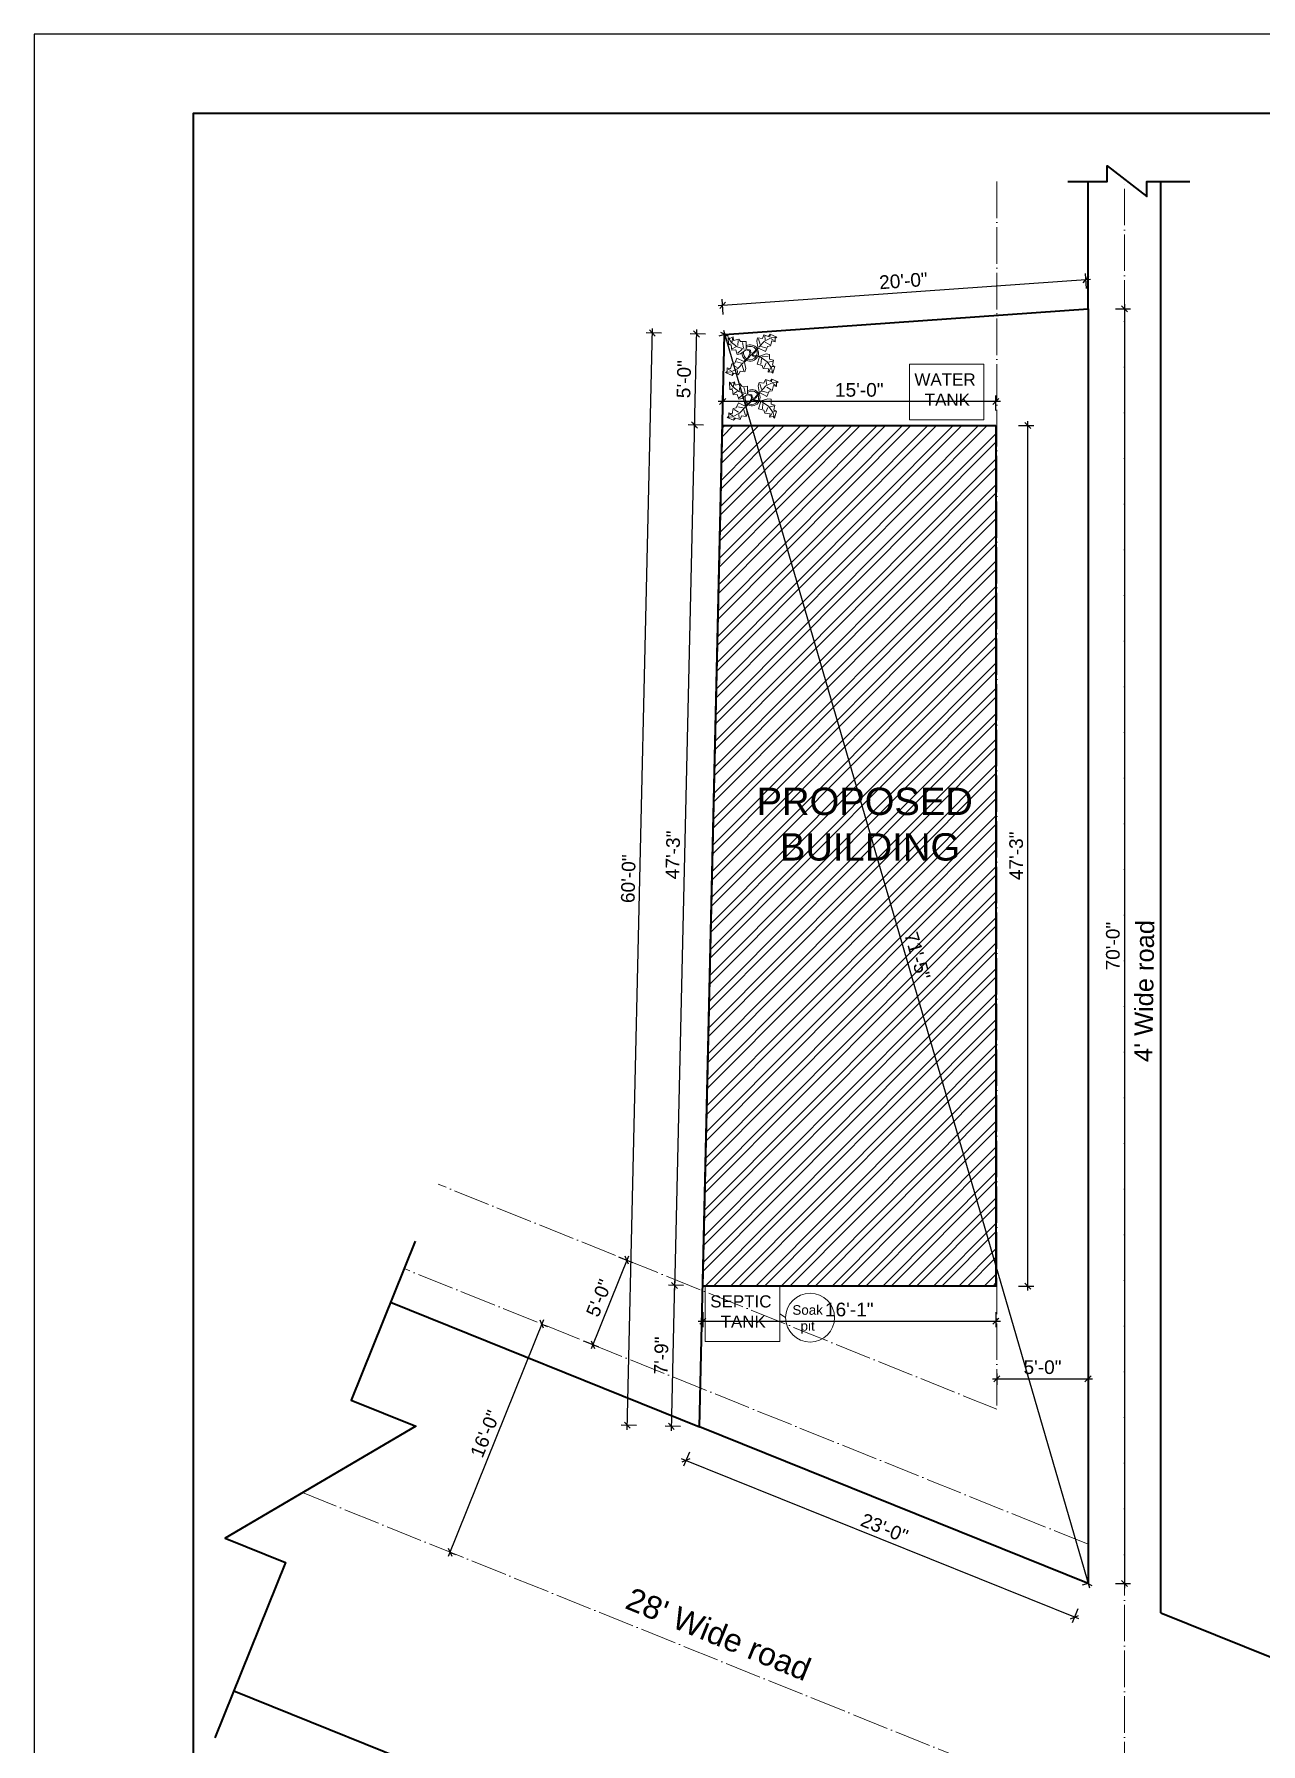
# Model space of a CAD drawing. Header units: inches. Extents: x 334224 to 340955, y 74691 to 79424.
# Drawn here: x 334224 to 335032, y 76865 to 77992 of the extents above; entities that cross this region are included whole.
import ezdxf

# ---------------------------------------------------------------- set-up
doc = ezdxf.new("R2010")
doc.units = ezdxf.units.IN
doc.header["$MEASUREMENT"] = 0
doc.linetypes.add('ACAD_ISO04W100', pattern=[30, 24, -3, 0, -3])
doc.layers.get('Defpoints').update_dxf_attribs({"lineweight": 0})
for name, color, linetype, lineweight in [('center line', 252, 'ACAD_ISO04W100', 5), ('ELVTN 2', 171, 'Continuous', 20), ('FURNITURE', 34, 'Continuous', 9), ('hat', 8, 'Continuous', 0), ('site', 31, 'Continuous', 35), ('Wall', 20, 'Continuous', 35)]:
    doc.layers.add(name, color=color, linetype=linetype, lineweight=lineweight)
for name, color, linetype in [('dimension', 241, 'Continuous'), ('SHEET B2', 7, 'Continuous'), ('text', 113, 'Continuous')]:
    doc.layers.add(name, color=color, linetype=linetype)
doc.styles.get("Standard").update_dxf_attribs({"font": 'arial.ttf', "height": 9})
doc.dimstyles.new('NKs1-8', dxfattribs={"dimtxt": 6, "dimasz": 4, "dimexe": 4, "dimexo": 3, "dimgap": 3, "dimtad": 1, "dimdec": 0, "dimzin": 3, "dimlunit": 4, "dimtxsty": 'Standard', "dimblk": 'OBLIQUE', "dimcen": 0, "dimdle": 3, "dimclrd": 256, "dimclre": 256, "dimclrt": 256, "dimadec": 0, "dimazin": 0, "dimtfac": 1, "dimtdec": 0, "dimtix": 1, "dimtmove": 2, "dimatfit": 2, "dimfxl": 0, "dimlwd": -1, "dimlwe": -1, "dimarcsym": 0})

# ---------------------------------------------------------------- blocks, each defined once
blk = doc.blocks.new('_OBLIQUE')
at = {"color": 0, "linetype": 'ByBlock'}
blk.add_line((-0.5, -0.5), (0.5, 0.5), dxfattribs=at)
blk = doc.blocks.new('*D22')
at = {"layer": 'Defpoints', "color": 0, "transparency": 16777216}
for p in [(339873.8, 61180.6), (339853.9, 61121), (339872.5, 61120.6)]:
    blk.add_point(p, dxfattribs=at)
at = {"layer": 'dimension', "transparency": 16777216}
for p, q in [((339855.3, 61184), (339853.8, 61118)), ((339861.2, 61180.9), (339851.2, 61181.1)), ((339859.9, 61120.9), (339849.9, 61121.1))]:
    blk.add_line(p, q, dxfattribs=at)
at = {"layer": 'dimension', "transparency": 16777216, "xscale": 4, "yscale": 4, "zscale": 4}
for p, rotation in [((339855.2, 61181), 88.68031384501995), ((339853.9, 61121), 268.68031384502)]:
    blk.add_blockref('_OBLIQUE', p, dxfattribs=dict(at, rotation=rotation))
at = {"layer": 'dimension', "transparency": 16777216, "insert": (339847, 61151.2), "char_height": 9, "attachment_point": 5, "rotation": 88.6803}
blk.add_mtext('5\'-0"', dxfattribs=at)
blk = doc.blocks.new('*D23')
at = {"layer": 'Defpoints', "color": 0, "transparency": 16777216}
for p in [(339872.5, 61120.6), (339840.8, 60554), (339859.4, 60553.6)]:
    blk.add_point(p, dxfattribs=at)
at = {"layer": 'dimension', "transparency": 16777216}
for p, q in [((339853.9, 61124), (339840.7, 60551)), ((339859.9, 61120.9), (339849.9, 61121.1)), ((339846.8, 60553.9), (339836.8, 60554.1))]:
    blk.add_line(p, q, dxfattribs=at)
at = {"layer": 'dimension', "transparency": 16777216, "xscale": 4, "yscale": 4, "zscale": 4}
for p, rotation in [((339853.9, 61121), 88.68031384501995), ((339840.8, 60554), 268.68031384502)]:
    blk.add_blockref('_OBLIQUE', p, dxfattribs=dict(at, rotation=rotation))
at = {"layer": 'dimension', "transparency": 16777216, "insert": (339839.7, 60837.7), "char_height": 9, "attachment_point": 5, "rotation": 88.6803}
blk.add_mtext('47\'-3"', dxfattribs=at)
blk = doc.blocks.new('*D24')
at = {"layer": 'Defpoints', "color": 0, "transparency": 16777216}
for p in [(339859.4, 60553.6), (339838.7, 60461.2), (339857.3, 60460.8)]:
    blk.add_point(p, dxfattribs=at)
at = {"layer": 'dimension', "transparency": 16777216}
for p, q in [((339846.8, 60553.9), (339836.8, 60554.1)), ((339840.9, 60557), (339838.6, 60458.2)), ((339844.7, 60461.1), (339834.7, 60461.3))]:
    blk.add_line(p, q, dxfattribs=at)
at = {"layer": 'dimension', "transparency": 16777216, "xscale": 4, "yscale": 4, "zscale": 4}
for p, rotation in [((339840.8, 60554), 88.68031384501995), ((339838.7, 60461.2), 268.68031384502)]:
    blk.add_blockref('_OBLIQUE', p, dxfattribs=dict(at, rotation=rotation))
at = {"layer": 'dimension', "transparency": 16777216, "insert": (339832.1, 60507.8), "char_height": 9, "attachment_point": 5, "rotation": 88.6803}
blk.add_mtext('7\'-9"', dxfattribs=at)
blk = doc.blocks.new('*D25')
at = {"layer": 'Defpoints', "color": 0, "transparency": 16777216}
for p in [(339787.7, 60579.4), (339765.2, 60523.8), (339787, 60515)]:
    blk.add_point(p, dxfattribs=at)
at = {"layer": 'dimension', "transparency": 16777216}
for p, q in [((339810.5, 60573.4), (339785.8, 60512.2)), ((339803.8, 60572.9), (339813.1, 60569.2)), ((339781.4, 60517.3), (339790.7, 60513.5))]:
    blk.add_line(p, q, dxfattribs=at)
at = {"layer": 'dimension', "transparency": 16777216, "xscale": 4, "yscale": 4, "zscale": 4}
for p, rotation in [((339809.4, 60570.7), 68.04285178707244), ((339787, 60515), 248.0428517870724)]:
    blk.add_blockref('_OBLIQUE', p, dxfattribs=dict(at, rotation=rotation))
at = {"layer": 'dimension', "transparency": 16777216, "insert": (339791.1, 60545.7), "char_height": 9, "attachment_point": 5, "rotation": 68.0429}
blk.add_mtext('5\'-0"', dxfattribs=at)
blk = doc.blocks.new('*D26')
at = {"layer": 'Defpoints', "color": 0, "transparency": 16777216}
for p in [(339753.4, 60528.5), (339692.9, 60378.3), (339692.9, 60378.3)]:
    blk.add_point(p, dxfattribs=at)
at = {"layer": 'dimension', "transparency": 16777216}
for p, q in [((339754.5, 60531.3), (339691.7, 60375.5)), ((339753.4, 60528.5), (339757.1, 60527)), ((339692.9, 60378.3), (339696.6, 60376.8))]:
    blk.add_line(p, q, dxfattribs=at)
at = {"layer": 'dimension', "transparency": 16777216, "xscale": 4, "yscale": 4, "zscale": 4}
for p, rotation in [((339753.4, 60528.5), 68.04285178706068), ((339692.9, 60378.3), 248.0428517870606)]:
    blk.add_blockref('_OBLIQUE', p, dxfattribs=dict(at, rotation=rotation))
at = {"layer": 'dimension', "transparency": 16777216, "insert": (339716.1, 60456.2), "char_height": 9, "attachment_point": 5, "rotation": 68.0429}
blk.add_mtext('16\'-0"', dxfattribs=at)
blk = doc.blocks.new('*D27')
at = {"layer": 'Defpoints', "color": 0, "transparency": 16777216}
for p in [(339826.2, 61181.7), (339873.8, 61180.6), (339857.3, 60460.8)]:
    blk.add_point(p, dxfattribs=at)
at = {"layer": 'dimension', "transparency": 16777216}
for p, q in [((339809.6, 60458.9), (339826.3, 61184.7)), ((339832.2, 61181.6), (339822.2, 61181.8)), ((339815.7, 60461.8), (339805.7, 60462))]:
    blk.add_line(p, q, dxfattribs=at)
at = {"layer": 'dimension', "transparency": 16777216, "xscale": 4, "yscale": 4, "zscale": 4}
for p, rotation in [((339826.2, 61181.7), 88.6803138449956), ((339809.7, 60461.9), 268.6803138449956)]:
    blk.add_blockref('_OBLIQUE', p, dxfattribs=dict(at, rotation=rotation))
at = {"layer": 'dimension', "transparency": 16777216, "insert": (339810.4, 60822), "char_height": 9, "attachment_point": 5, "rotation": 88.6803}
blk.add_mtext('60\'-0"', dxfattribs=at)
blk = doc.blocks.new('*D28')
at = {"layer": 'Defpoints', "color": 0, "transparency": 16777216}
for p in [(340111.9, 61216.9), (340113.2, 61197.6), (339873.8, 61180.6)]:
    blk.add_point(p, dxfattribs=at)
at = {"layer": 'dimension', "transparency": 16777216}
for p, q in [((340112.3, 61210.9), (340111.6, 61220.9)), ((339869.5, 61199.7), (340114.9, 61217.1)), ((339872.9, 61193.9), (339872.2, 61203.9))]:
    blk.add_line(p, q, dxfattribs=at)
at = {"layer": 'dimension', "transparency": 16777216, "xscale": 4, "yscale": 4, "zscale": 4}
for p, rotation in [((340111.9, 61216.9), 4.059692836106587), ((339872.5, 61199.9), 184.0596928361066)]:
    blk.add_blockref('_OBLIQUE', p, dxfattribs=dict(at, rotation=rotation))
at = {"layer": 'dimension', "transparency": 16777216, "insert": (339991.6, 61216), "char_height": 9, "attachment_point": 5, "rotation": 4.0597}
blk.add_mtext('20\'-0"', dxfattribs=at)
blk = doc.blocks.new('*D29')
at = {"layer": 'Defpoints', "color": 0, "transparency": 16777216}
for p in [(340113.2, 61197.6), (340113.2, 60357.6), (340137.2, 60357.6)]:
    blk.add_point(p, dxfattribs=at)
at = {"layer": 'dimension', "transparency": 16777216}
for p, q in [((340131.2, 61197.6), (340141.2, 61197.6)), ((340137.2, 61200.6), (340137.2, 60354.6)), ((340131.2, 60357.6), (340141.2, 60357.6))]:
    blk.add_line(p, q, dxfattribs=at)
at = {"layer": 'dimension', "transparency": 16777216, "xscale": 4, "yscale": 4, "zscale": 4}
for p, rotation in [((340137.2, 61197.6), 90), ((340137.2, 60357.6), 270)]:
    blk.add_blockref('_OBLIQUE', p, dxfattribs=dict(at, rotation=rotation))
at = {"layer": 'dimension', "transparency": 16777216, "insert": (340129.6, 60777.6), "char_height": 9, "attachment_point": 5, "rotation": 90}
blk.add_mtext('70\'-0"', dxfattribs=at)
blk = doc.blocks.new('*D30')
at = {"layer": 'Defpoints', "color": 0, "transparency": 16777216}
for p in [(339857.3, 60460.8), (339848.3, 60438.6), (340113.2, 60357.6)]:
    blk.add_point(p, dxfattribs=at)
at = {"layer": 'dimension', "transparency": 16777216}
for p, q in [((339850.6, 60444.2), (339846.8, 60434.9)), ((340107.1, 60334.3), (339845.5, 60439.7)), ((340106.5, 60341), (340102.8, 60331.7))]:
    blk.add_line(p, q, dxfattribs=at)
at = {"layer": 'dimension', "transparency": 16777216, "xscale": 4, "yscale": 4, "zscale": 4}
for p, rotation in [((339848.3, 60438.6), 158.0428517870722), ((340104.3, 60335.4), 338.0428517870723)]:
    blk.add_blockref('_OBLIQUE', p, dxfattribs=dict(at, rotation=rotation))
at = {"layer": 'dimension', "transparency": 16777216, "insert": (339979.1, 60394.1), "char_height": 9, "attachment_point": 5, "rotation": 338.0429}
blk.add_mtext('23\'-0"', dxfattribs=at)
blk = doc.blocks.new('*D31')
at = {"layer": 'Defpoints', "color": 0, "transparency": 16777216}
for p in [(339859.4, 60553.6), (340052.5, 60553.6), (340052.5, 60530.5)]:
    blk.add_point(p, dxfattribs=at)
at = {"layer": 'dimension', "transparency": 16777216}
for p, q in [((339859.4, 60536.5), (339859.4, 60526.5)), ((340052.5, 60536.5), (340052.5, 60526.5)), ((339856.4, 60530.5), (340055.5, 60530.5))]:
    blk.add_line(p, q, dxfattribs=at)
at = {"layer": 'dimension', "transparency": 16777216, "xscale": 4, "yscale": 4, "zscale": 4, "rotation": 180}
blk.add_blockref('_OBLIQUE', (339859.4, 60530.5), dxfattribs=at)
at = {"layer": 'dimension', "transparency": 16777216, "xscale": 4, "yscale": 4, "zscale": 4}
blk.add_blockref('_OBLIQUE', (340052.5, 60530.5), dxfattribs=at)
at = {"layer": 'dimension', "transparency": 16777216, "insert": (339955.9, 60538.1), "char_height": 9, "attachment_point": 5}
blk.add_mtext('16\'-1"', dxfattribs=at)
blk = doc.blocks.new('*D32')
at = {"layer": 'Defpoints', "color": 0, "transparency": 16777216}
for p in [(340052.5, 61120.6), (340073.5, 61120.6), (340052.5, 60553.6)]:
    blk.add_point(p, dxfattribs=at)
at = {"layer": 'dimension', "transparency": 16777216}
for p, q in [((340067.5, 61120.6), (340077.5, 61120.6)), ((340073.5, 60550.6), (340073.5, 61123.6)), ((340067.5, 60553.6), (340077.5, 60553.6))]:
    blk.add_line(p, q, dxfattribs=at)
at = {"layer": 'dimension', "transparency": 16777216, "xscale": 4, "yscale": 4, "zscale": 4}
for p, rotation in [((340073.5, 61120.6), 90), ((340073.5, 60553.6), 270)]:
    blk.add_blockref('_OBLIQUE', p, dxfattribs=dict(at, rotation=rotation))
at = {"layer": 'dimension', "transparency": 16777216, "insert": (340065.9, 60837.1), "char_height": 9, "attachment_point": 5, "rotation": 90}
blk.add_mtext('47\'-3"', dxfattribs=at)
blk = doc.blocks.new('*D33')
at = {"layer": 'Defpoints', "color": 0, "transparency": 16777216}
for p in [(339872.5, 61136.5), (339872.5, 61120.6), (340052.5, 61120.6)]:
    blk.add_point(p, dxfattribs=at)
at = {"layer": 'dimension', "transparency": 16777216}
for p, q in [((339872.5, 61130.5), (339872.5, 61140.5)), ((340052.5, 61130.5), (340052.5, 61140.5)), ((340055.5, 61136.5), (339869.5, 61136.5))]:
    blk.add_line(p, q, dxfattribs=at)
at = {"layer": 'dimension', "transparency": 16777216, "xscale": 4, "yscale": 4, "zscale": 4, "rotation": 180}
blk.add_blockref('_OBLIQUE', (339872.5, 61136.5), dxfattribs=at)
at = {"layer": 'dimension', "transparency": 16777216, "xscale": 4, "yscale": 4, "zscale": 4}
blk.add_blockref('_OBLIQUE', (340052.5, 61136.5), dxfattribs=at)
at = {"layer": 'dimension', "transparency": 16777216, "insert": (339962.5, 61144.1), "char_height": 9, "attachment_point": 5}
blk.add_mtext('15\'-0"', dxfattribs=at)
blk = doc.blocks.new('*D34')
at = {"layer": 'Defpoints', "color": 0, "transparency": 16777216}
for p in [(339873.8, 61180.6), (340113.2, 60357.6), (340113.2, 60357.6)]:
    blk.add_point(p, dxfattribs=at)
at = {"layer": 'dimension', "transparency": 16777216}
for p, q in [((339873.8, 61180.6), (339870, 61179.5)), ((339873, 61183.5), (340114.1, 60354.7)), ((340113.2, 60357.6), (340109.4, 60356.5))]:
    blk.add_line(p, q, dxfattribs=at)
at = {"layer": 'dimension', "transparency": 16777216, "xscale": 4, "yscale": 4, "zscale": 4}
for p, rotation in [((339873.8, 61180.6), 106.2187169845604), ((340113.2, 60357.6), 286.2187169845604)]:
    blk.add_blockref('_OBLIQUE', p, dxfattribs=dict(at, rotation=rotation))
at = {"layer": 'dimension', "transparency": 16777216, "insert": (340000.8, 60771.2), "char_height": 9, "attachment_point": 5, "rotation": 286.2187}
blk.add_mtext('71\'-5"', dxfattribs=at)
blk = doc.blocks.new('*D35')
at = {"layer": 'Defpoints', "color": 0, "transparency": 16777216}
for p in [(340053.2, 60499), (340113.2, 60499), (340113.2, 60492.5)]:
    blk.add_point(p, dxfattribs=at)
at = {"layer": 'dimension', "transparency": 16777216}
for p, q in [((340050.2, 60492.5), (340116.2, 60492.5)), ((340053.2, 60496), (340053.2, 60488.5)), ((340113.2, 60496), (340113.2, 60488.5))]:
    blk.add_line(p, q, dxfattribs=at)
at = {"layer": 'dimension', "transparency": 16777216, "xscale": 4, "yscale": 4, "zscale": 4, "rotation": 180}
blk.add_blockref('_OBLIQUE', (340053.2, 60492.5), dxfattribs=at)
at = {"layer": 'dimension', "transparency": 16777216, "xscale": 4, "yscale": 4, "zscale": 4}
blk.add_blockref('_OBLIQUE', (340113.2, 60492.5), dxfattribs=at)
at = {"layer": 'dimension', "transparency": 16777216, "insert": (340083.2, 60500.1), "char_height": 9, "attachment_point": 5}
blk.add_mtext('5\'-0"', dxfattribs=at)
blk = doc.blocks.new('Plant - Rubber or Philodendron')
at = {"linetype": 'Continuous'}
for p, q in [((8.8871, 10.7908), (9.9809, 13.4933)), ((9.9809, 13.4933), (13.3837, 12.301)), ((10.5828, 12.6946), (10.8893, 9.7953)), ((13.3837, 12.301), (14.68, 13.9039)), ((14.5816, 13.2037), (14.3848, 11.8033)), ((14.68, 13.9039), (19.3848, 11.8146)), ((-16.2005, 11.4774), (-13.9899, 8.1064)), ((-16.2005, 11.4774), (-14.8639, 10.7964)), ((-16.0159, 6.3329), (-16.2005, 11.4774)), ((-14.0069, 5.8704), (-16.0159, 6.3329)), ((-15.3434, 6.5514), (-13.9984, 6.9884)), ((-14.8639, 10.7964), (-12.6195, 11.8975)), ((-13.5868, 2.2894), (-14.0069, 5.8704)), ((-13.9899, 8.1064), (-9.5434, 4.7185)), ((-10.6784, 2.491), (-13.5868, 2.2894)), ((-13.3174, 8.325), (-13.0735, 11.0065)), ((-13.1329, 3.1804), (-10.6614, 4.727)), ((-12.6195, 11.8975), (-12.1909, 9.4345)), ((-12.1909, 9.4345), (-8.3829, 10.3)), ((-9.5858, -0.8715), (-10.6784, 2.491)), ((-9.5434, 4.7185), (-4.1917, 2.9888)), ((-9.1318, 0.0195), (-5.9793, 2.9025)), ((-8.8369, 9.409), (-9.0894, 5.6095)), ((-8.3829, 10.3), (-7.0549, 8.501)), ((-7.1228, -0.443), (-3.5248, 2.2131)), ((-7.0549, 8.501), (-3.0284, 8.6941)), ((-4.8529, 4.012), (-5.7184, 7.82)), ((-3.5248, 2.2131), (-3.3011, 2.4355)), ((-3.3011, 2.4355), (-0.5306, 1.7947)), ((-3.0284, 8.6941), (-3.0709, 3.1041)), ((-3.0709, 3.1041), (0.0797, 2.3163)), ((-0.5306, 1.7947), (-0.2255, -0.5527)), ((-0.5306, 1.7947), (-0.5306, 1.7947)), ((0.0797, 2.3163), (0.4866, -0.031)), ((0.4866, -0.031), (2.1141, 0.2298)), ((2.1141, 0.2298), (5.4346, 3.9146)), ((6.1032, 3.6844), (2.8262, -0.031)), ((4.6914, 8.8812), (5.3859, 11.2828)), ((4.6914, 8.8812), (5.5014, 4.4831)), ((5.3859, 11.2828), (8.8871, 10.7908)), ((5.4346, 3.9146), (5.5014, 4.4831)), ((5.9878, 10.4842), (7.1971, 6.3869)), ((11.1089, 1.1958), (6.1032, 3.6844)), ((10.3916, 8.7942), (6.2847, 4.4028)), ((7.7005, 4.8881), (11.5025, 3.9967)), ((15.3859, 11.3055), (10.3916, 8.7942)), ((14.2977, 6.1031), (10.9934, 7.9956)), ((12.7005, 4.8994), (11.1089, 1.1958)), ((14.8995, 5.3044), (12.7005, 4.8994)), ((15.7909, 9.1065), (14.8995, 5.3044)), ((15.2875, 10.6053), (17.5907, 9.2105)), ((19.3848, 11.8146), (15.3859, 11.3055)), ((18.1925, 8.4119), (15.7909, 9.1065)), ((19.3848, 11.8146), (18.1868, 10.9119)), ((18.1868, 10.9119), (18.1925, 8.4119)), ((-16.8157, -10.7754), (-14.4141, -11.4699)), ((-16.8101, -13.2754), (-16.8157, -10.7754)), ((-13.9107, -12.9688), (-16.2139, -11.574)), ((-14.4141, -11.4699), (-13.5228, -7.6679)), ((-14.0091, -13.669), (-9.0148, -11.1577)), ((-13.5228, -7.6679), (-11.3237, -7.2629)), ((-12.921, -8.4665), (-9.6166, -10.359)), ((-11.3237, -7.2629), (-9.7321, -3.5593)), ((-6.3237, -7.2516), (-10.1257, -6.3602)), ((-9.7321, -3.5593), (-4.7264, -6.0479)), ((-7.1228, -0.443), (-9.5858, -0.8715)), ((-9.206, -15.0581), (-9.5126, -12.1588)), ((-9.0148, -11.1577), (-4.9047, -6.8122)), ((-4.611, -12.8477), (-5.8203, -8.7504)), ((-2.019, -3.6148), (-4.7264, -6.0479)), ((-4.1246, -6.8466), (-4.0579, -6.2781)), ((-3.3146, -11.2447), (-4.1246, -6.8466)), ((-4.0579, -6.2781), (-0.9375, -3.1608)), ((-3.3146, -11.2447), (-4.0092, -13.6463)), ((-2.019, -3.6148), (-0.2255, -0.5527)), ((-0.9375, -3.1608), (0.5883, -0.8135)), ((0.5883, -0.8135), (2.2447, -2.0916)), ((2.8262, -0.031), (1.3003, -0.5527)), ((1.3003, -0.5527), (2.4193, -1.4655)), ((2.2447, -2.0916), (6.7108, -2.6626)), ((2.4193, -1.4655), (6.895, -2.1175)), ((4.943, -7.9659), (6.7108, -2.6626)), ((8.8321, -9.0266), (4.943, -7.9659)), ((11.6605, -0.5413), (6.895, -2.1175)), ((12.3677, -6.1981), (7.219, -2.6772)), ((8.125, -4.0768), (7.7715, -7.9659)), ((8.3544, -2.7453), (13.1973, -2.1704)), ((9.5392, -11.1479), (8.8321, -9.0266)), ((13.4283, -11.5015), (9.5392, -11.1479)), ((10.2463, -10.4408), (11.6605, -6.9053)), ((11.6605, -0.5413), (14.1354, -0.8948)), ((15.5496, -10.7943), (12.3677, -6.1981)), ((13.0748, -13.9763), (13.4283, -11.5015)), ((16.2567, -5.8446), (13.4283, -6.5517)), ((14.8425, -10.7943), (13.7819, -13.2692)), ((14.1354, -0.8948), (14.1354, -4.4304)), ((14.1354, -4.4304), (16.9638, -5.1375)), ((16.6103, -14.6834), (15.5496, -10.7943)), ((17.3174, -9.7337), (15.9032, -9.7337)), ((16.9638, -5.1375), (16.2567, -8.673)), ((16.2567, -8.673), (18.0245, -9.7337)), ((18.0245, -9.7337), (16.6103, -14.6834)), ((-18.008, -14.1781), (-16.8101, -13.2754)), ((-18.008, -14.1781), (-14.0091, -13.669)), ((-13.3032, -16.2674), (-18.008, -14.1781)), ((-12.0069, -14.6645), (-13.3032, -16.2674)), ((-13.2048, -15.5672), (-13.008, -14.1668)), ((-8.6042, -15.8568), (-12.0069, -14.6645)), ((-7.5103, -13.1543), (-8.6042, -15.8568)), ((-4.0092, -13.6463), (-7.5103, -13.1543)), ((15.5496, -13.6228), (13.0748, -13.9763)), ((16.6103, -14.6834), (15.5496, -13.6228))]:
    blk.add_line(p, q, dxfattribs=at)
for centre, radius, start, end in [((0.0308, 0.1664), 6, 178.6147, 235.1169), ((0.0308, 0.1664), 5, 168.1647, 238.6725), ((0, 0), 6.1275, 34.37569, 120.1028), ((-0.0601, -0.2075), 5.2461, 33.82192, 124.9414), ((-0.2664, 0.1682), 5.2775, 338.4094, 20.03007), ((-0.098, 0.1364), 6.1288, 341.2017, 26.09184), ((-0.0234, 0.3825), 6.1492, 242.5812, 331.2714), ((-0.1102, 0.4886), 5.2883, 247.3711, 327.472)]:
    blk.add_arc(centre, radius, start, end, dxfattribs=at)
blk = doc.blocks.new('wikqju')
at = {"layer": 'hat'}
h = blk.add_hatch(dxfattribs=at)
h.set_pattern_fill('ANSI32', color=256, scale=31.5875, angle=0.117986)
h.paths.add_polyline_path([(340052.5, 61120.6), (339872.5, 61120.6), (339859.4, 60553.6), (340052.5, 60553.6)])
h.paths.add_polyline_path([(339986.7, 60786.1), (339996.9, 60751.1), (340014.8, 60756.3), (340004.6, 60791.3)], flags=24)
h.paths.add_polyline_path([(339890, 60823.5), (340041.5, 60823.5), (340041.5, 60890.9), (339890, 60890.9)], flags=24)
at = {"layer": 'center line', "color": 146, "true_color": 0x105689}
for p, q in [((340137.2, 60199.1), (340137.2, 61281.4)), ((339595.7, 60417.5), (340212.6, 60168.7))]:
    blk.add_line(p, q, dxfattribs=at)
for points in [[(340113.2, 61281.4), (340113.2, 60383.5), (339662.7, 60565.1)], [(340053.2, 61281.4), (340053.2, 60472.4), (339685.1, 60620.8)]]:
    blk.add_lwpolyline(points, dxfattribs=at)
at = {"layer": 'hat'}
blk.add_line((339914, 60532.8), (339910.1, 60535.3), dxfattribs=at)
for points in [[(339995.6, 61161), (340044.6, 61161), (340044.6, 61124.5), (339995.6, 61124.5)], [(339861.1, 60553.5), (339910.1, 60553.5), (339910.1, 60517), (339861.1, 60517)]]:
    blk.add_lwpolyline(points, close=True, dxfattribs=at)
blk.add_circle((339930.1, 60532.8), 16.1, dxfattribs=at)
at = {"layer": 'site'}
for p, q in [((340113.2, 61197.6), (340113.2, 61281.4)), ((340161.2, 60338.2), (340161.2, 61281.4)), ((339653.7, 60542.9), (339857.3, 60460.8)), ((340161.2, 60338.2), (340270.7, 60294.1)), ((339550.5, 60286.9), (340167.5, 60038.1))]:
    blk.add_line(p, q, dxfattribs=at)
for points in [[(340100, 61281.4), (340125.7, 61281.4), (340125.7, 61291.8), (340151.9, 61271.6), (340151.9, 61281.4), (340180.2, 61281.4)], [(339873.8, 61180.6), (340113.2, 61197.6), (340113.2, 60357.6), (339857.3, 60460.8), (339873.8, 61180.6)], [(339669.9, 60583.1), (339627.8, 60478.4), (339670.3, 60461.3), (339544.7, 60387.5), (339584.6, 60371.4), (339538, 60255.8)]]:
    blk.add_lwpolyline(points, dxfattribs=at)
at = {"layer": 'Wall', "linetype": 'ByBlock'}
blk.add_lwpolyline([(340052.5, 61120.6), (340052.5, 60553.6), (339859.4, 60553.6), (339872.5, 61120.6)], close=True, dxfattribs=at)
at = {"layer": 'FURNITURE', "ltscale": 0.002, "xscale": 0.9, "yscale": 0.9, "zscale": 0.9}
for p in [(339890.7, 61168.3), (339891.7, 61138.8)]:
    blk.add_blockref('Plant - Rubber or Philodendron', p, dxfattribs=at)
at = {"layer": 'text', "attachment_point": 2}
for s, insert, char_height, width in [('WATER\\P TANK', (340019, 61155), 8, 374.88), ('PROPOSED\\P BUILDING', (339966.1, 60882), 18, 296.212), ('SEPTIC\\P TANK', (339884.5, 60547.5), 8, 374.88), ('Soak\\Ppit', (339928.5, 60541), 6.3, 374.88)]:
    blk.add_mtext(s, dxfattribs=dict(at, insert=insert, char_height=char_height, width=width))
at = {"layer": 'text', "width": 528.051, "attachment_point": 2}
for s, insert, char_height, rotation in [("4' Wide road", (340144.2, 60748.1), 12, 89.1818), ("28' Wide road", (339872.6, 60331.2), 15, 337.8278)]:
    blk.add_mtext(s, dxfattribs=dict(at, insert=insert, char_height=char_height, rotation=rotation))
at = {"layer": 'dimension'}
for p1, p2, distance, picture, middle in [((339873.8, 61180.6), (340113.2, 61197.6), 19.4, '*D28', (339991.6, 61216)), ((340113.2, 61197.6), (340113.2, 60357.6), 24, '*D29', (340129.6, 60777.6)), ((339857.3, 60460.8), (339873.8, 61180.6), 47.6, '*D27', (339810.4, 60822)), ((339873.8, 61180.6), (339872.5, 61120.6), -18.6, '*D22', (339847, 61151.2)), ((339873.8, 61180.6), (340113.2, 60357.6), 0, '*D34', (340000.8, 60771.2)), ((340052.5, 61120.6), (339872.5, 61120.6), -15.9, '*D33', (339962.5, 61144.1)), ((340052.5, 60553.6), (340052.5, 61120.6), -21, '*D32', (340065.9, 60837.1)), ((339787.7, 60579.4), (339765.2, 60523.8), 23.4, '*D25', (339791.1, 60545.7)), ((339859.4, 60553.6), (340052.5, 60553.6), -23.1, '*D31', (339955.9, 60538.1)), ((340053.2, 60499), (340113.2, 60499), -6.5, '*D35', (340083.2, 60500.1)), ((340113.2, 60357.6), (339857.3, 60460.8), 23.9, '*D30', (339979.1, 60394.1))]:
    dim = blk.add_aligned_dim(p1=p1, p2=p2, distance=distance, dimstyle='NKs1-8', dxfattribs=at)
    dim.commit()
    dim.dimension.update_dxf_attribs({"geometry": picture, "text_midpoint": middle})
for base, p1, p2, picture, middle in [((339840.8, 60554), (339872.5, 61120.6), (339859.4, 60553.6), '*D23', (339839.7, 60837.7)), ((339838.7, 60461.2), (339859.4, 60553.6), (339857.3, 60460.8), '*D24', (339832.1, 60507.8))]:
    dim = blk.add_linear_dim(base=base, p1=p1, p2=p2, angle=88.6803, dimstyle='NKs1-8', dxfattribs=at)
    dim.commit()
    dim.dimension.update_dxf_attribs({"geometry": picture, "text_midpoint": middle})
dim = blk.add_aligned_dim(p1=(339753.4, 60528.5), p2=(339692.9, 60378.3), distance=0, text='16\'-0"', dimstyle='NKs1-8', dxfattribs=at)
dim.commit()
dim.dimension.update_dxf_attribs({"geometry": '*D26', "text_midpoint": (339716.1, 60456.2)})
blk = doc.blocks.new('project')
at = {"layer": 'SHEET B2', "color": 4}
blk.add_lwpolyline([(334223.5, 75738.5), (337363.2, 75738.5), (337363.2, 77991.6), (334223.5, 77991.6)], close=True, dxfattribs=at)
at = {"layer": 'Wall', "ltscale": 0.5}
blk.add_lwpolyline([(334328.2, 75790.8), (337310.9, 75790.8), (337310.9, 77939.3), (334328.2, 77939.3), (334328.2, 75790.8)], dxfattribs=at)
at = {"layer": 'ELVTN 2', "linetype": 'ByBlock'}
blk.add_blockref('wikqju', (-5195.5, 16613.1), dxfattribs=at)
blk = doc.blocks.new('Complete project')
at = {"layer": 'Wall', "linetype": 'ByBlock'}
blk.add_blockref('project', (0, 0), dxfattribs=at)

msp = doc.modelspace()

# ---------------------------------------------------------------- block references
at = {"layer": 'Wall', "linetype": 'ByBlock'}
msp.add_blockref('Complete project', (0, 0), dxfattribs=at)

doc.saveas('drawing.dxf')
